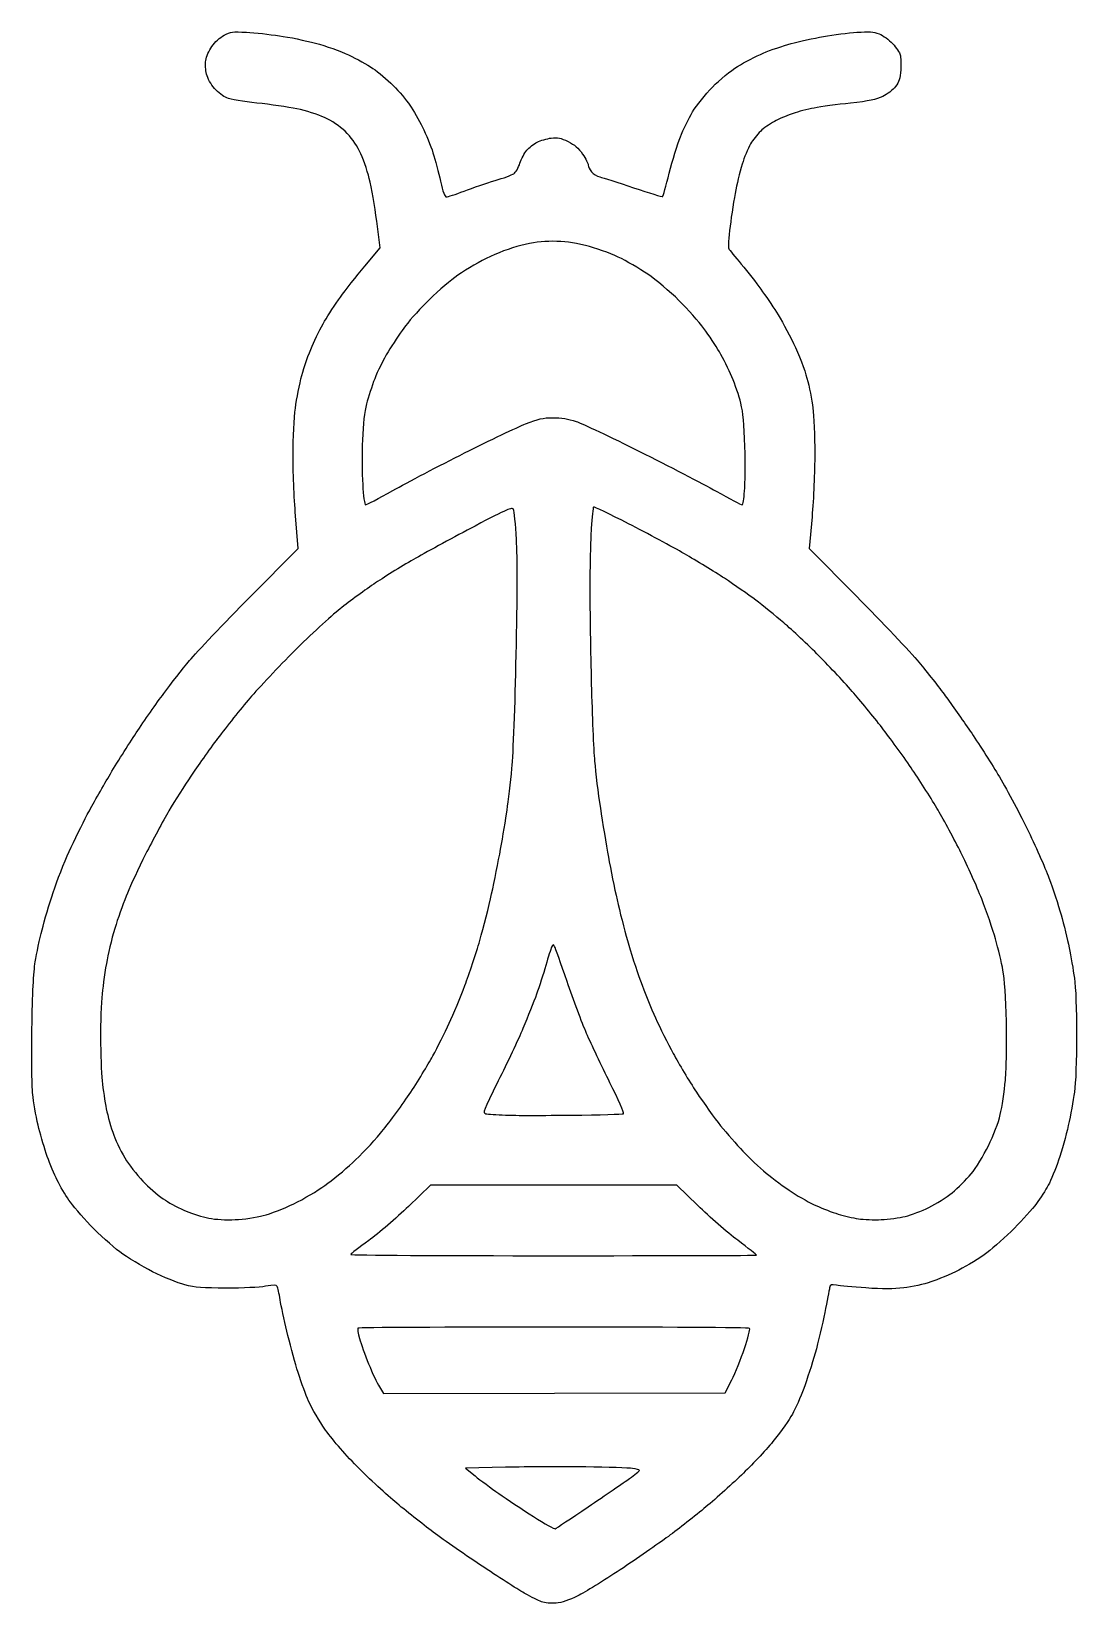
# Model space of a CAD drawing. Extents: x 0 to 49.8, y 0 to 74.9.
import ezdxf

# ---------------------------------------------------------------- set-up
doc = ezdxf.new("R2010")
doc.units = 0
doc.layers.add('Layer_1', color=7, linetype='CONTINUOUS')

msp = doc.modelspace()

# ---------------------------------------------------------------- linework, layer by layer
at = {"layer": 'Layer_1', "color": 7}
for points in [[(15.874104, 63.725456), (16.601446, 64.59461), (16.441339, 65.866129)], [(10.412328, 47.96075), (12.693506, 50.267037), (12.572823, 51.828629)], [(37.189475, 51.782964), (37.055135, 50.266203), (39.303086, 47.998559)], [(28.205041, 23.332772), (28.205041, 23.332472)], [(31.748675, 18.953321), (30.744234, 19.928091), (24.876759, 19.928091), (19.009284, 19.928091), (17.958997, 18.915091)], [(16.567597, 10.31397), (16.771713, 9.98892), (24.91051, 10.00812), (33.049305, 10.02732), (33.361515, 10.64161)], [(22.582111, 6.480749), (20.670796, 6.434249), (21.129511, 6.068679)], [(24.294407, 0.074668), (24.294456, 0.074538)]]:
    msp.add_lwpolyline(points, dxfattribs=at)
for points in [[(17.21285, 53.034338)], [(11.034969, 18.473471)], [(41.637086, 18.440161)], [(34.546945, 16.591421)], [(26.519421, 4.598049)]]:
    msp.add_lwpolyline(points, close=True, dxfattribs=at)
for points in [[(8.295523, 73.528838), (8.323153, 73.701629), (8.452608, 74.000915), (8.5832, 74.19392)], [(8.5832, 74.19392), (8.724526, 74.402785), (8.959909, 74.619258), (9.164679, 74.728681)], [(9.164679, 74.728681), (9.479867, 74.897109), (9.569617, 74.908982), (10.235015, 74.870269)], [(10.235015, 74.870269), (10.63448, 74.847029), (11.339755, 74.772889), (11.802293, 74.705509)], [(11.802293, 74.705509), (12.264831, 74.638129), (13.038914, 74.479419), (13.522477, 74.352812)], [(13.522477, 74.352812), (14.006039, 74.226206), (14.715534, 73.974411), (15.09913, 73.793267)], [(34.867745, 73.876898), (35.216915, 74.024472), (35.812235, 74.228822), (36.190675, 74.33101)], [(36.190675, 74.33101), (36.569115, 74.433198), (37.266555, 74.58464), (37.740546, 74.667548)], [(37.740546, 74.667548), (38.214536, 74.750458), (38.927526, 74.841149), (39.324956, 74.869085)], [(39.324956, 74.869085), (39.909956, 74.910205), (40.112306, 74.895155), (40.387556, 74.790035)], [(40.387556, 74.790035), (40.579556, 74.716705), (40.862146, 74.514161), (41.036796, 74.324694)], [(41.036796, 74.324694), (41.206886, 74.14017), (41.368266, 73.900656), (41.395426, 73.792441)], [(8.331633, 72.871751), (8.284143, 73.060359), (8.267893, 73.356048), (8.295523, 73.528838)], [(15.09913, 73.793267), (15.482725, 73.612124), (16.00542, 73.322093), (16.260673, 73.148754)], [(33.644505, 73.243888), (33.968115, 73.444469), (34.518575, 73.729323), (34.867745, 73.876898)], [(41.395426, 73.792441), (41.422626, 73.684227), (41.431726, 73.363465), (41.415626, 73.079639)], [(8.713628, 72.192958), (8.540271, 72.3899), (8.382265, 72.670673), (8.331633, 72.871751)], [(16.260673, 73.148754), (16.515926, 72.975415), (16.950405, 72.607957), (17.226181, 72.33218)], [(32.444495, 72.259203), (32.780885, 72.600199), (33.320895, 73.043307), (33.644505, 73.243888)], [(41.415626, 73.079639), (41.391826, 72.657477), (41.347126, 72.511972), (41.170066, 72.279878)], [(9.297219, 71.742007), (9.138848, 71.805297), (8.876232, 72.008229), (8.713628, 72.192958)], [(17.226181, 72.33218), (17.501958, 72.056404), (17.860518, 71.634908), (18.022982, 71.395524)], [(31.501424, 71.077599), (31.683724, 71.386486), (32.108105, 71.918207), (32.444495, 72.259203)], [(41.170066, 72.279878), (41.050526, 72.123141), (40.777456, 71.911368), (40.559936, 71.806695)], [(10.731955, 71.498978), (10.101221, 71.569348), (9.455589, 71.678713), (9.297219, 71.742007)], [(12.638727, 71.218577), (12.220736, 71.302427), (11.362689, 71.428606), (10.731955, 71.498978)], [(13.956199, 70.80855), (13.64958, 70.950216), (13.056718, 71.134728), (12.638727, 71.218577)], [(18.022982, 71.395524), (18.185446, 71.15614), (18.45654, 70.68505), (18.625412, 70.348659)], [(37.292365, 71.260243), (36.968095, 71.198733), (36.517975, 71.084816), (36.292095, 71.007103)], [(39.024076, 71.494656), (38.395906, 71.427246), (37.616646, 71.321756), (37.292365, 71.260243)], [(40.559936, 71.806695), (40.255506, 71.660205), (39.907116, 71.589422), (39.024076, 71.494656)], [(14.937963, 70.149713), (14.682336, 70.391473), (14.292086, 70.65336), (13.956199, 70.80855)], [(30.914354, 69.881924), (31.054944, 70.230659), (31.319134, 70.768713), (31.501424, 71.077599)], [(35.484575, 70.664713), (35.266315, 70.554113), (34.960015, 70.351745), (34.803925, 70.215008)], [(36.292095, 71.007103), (36.066215, 70.929393), (35.702825, 70.775314), (35.484575, 70.664713)], [(15.628138, 69.207576), (15.453773, 69.562256), (15.216181, 69.886584), (14.937963, 70.149713)], [(18.625412, 70.348659), (18.794284, 70.012268), (19.0185, 69.461809), (19.123669, 69.125417)], [(24.087783, 69.629933), (24.253565, 69.714513), (24.557629, 69.803654), (24.763479, 69.828034)], [(24.763479, 69.828034), (25.072622, 69.864644), (25.211862, 69.836134), (25.563621, 69.664004)], [(30.382554, 68.157739), (30.534454, 68.757306), (30.773764, 69.533189), (30.914354, 69.881924)], [(34.803925, 70.215008), (34.647825, 70.078271), (34.424155, 69.815377), (34.306885, 69.630799)], [(16.087635, 67.902176), (15.981156, 68.322665), (15.774382, 68.910095), (15.628138, 69.207576)], [(19.123669, 69.125417), (19.228839, 68.789026), (19.390565, 68.178361), (19.483062, 67.768384)], [(23.270012, 68.627955), (23.340802, 68.841096), (23.485946, 69.119136), (23.592545, 69.245821)], [(23.592545, 69.245821), (23.699144, 69.372507), (23.922001, 69.545357), (24.087783, 69.629933)], [(25.563621, 69.664004), (25.88171, 69.508377), (26.056548, 69.356071), (26.254456, 69.062194)], [(26.254456, 69.062194), (26.400187, 68.845796), (26.519422, 68.612717), (26.519422, 68.54424)], [(34.306885, 69.630799), (34.189605, 69.446222), (34.007675, 69.033377), (33.902595, 68.713368)], [(22.971511, 68.129179), (23.064891, 68.190369), (23.199218, 68.414814), (23.270012, 68.627955)], [(26.519422, 68.54424), (26.519422, 68.47576), (26.588652, 68.331731), (26.673259, 68.224166)], [(26.673259, 68.224166), (26.757869, 68.116602), (26.938488, 68.004673), (27.074635, 67.975435)], [(33.902595, 68.713368), (33.797515, 68.393358), (33.642745, 67.787496), (33.558655, 67.367006)], [(16.441339, 65.866129), (16.353279, 66.565466), (16.194113, 67.481686), (16.087635, 67.902176)], [(19.483062, 67.768384), (19.597254, 67.262246), (19.685459, 67.022971), (19.757846, 67.022971)], [(20.611663, 67.303378), (21.022627, 67.457602), (21.683513, 67.681469), (22.080298, 67.800859)], [(22.080298, 67.800859), (22.477083, 67.920249), (22.878129, 68.067993), (22.971511, 68.129179)], [(27.074635, 67.975435), (27.210781, 67.946195), (27.934764, 67.716124), (28.683484, 67.46416)], [(28.683484, 67.46416), (29.432204, 67.212195), (30.058654, 67.019897), (30.075584, 67.036831)], [(30.075584, 67.036831), (30.092484, 67.053761), (30.230654, 67.558172), (30.382554, 68.157739)], [(19.757846, 67.022971), (19.816486, 67.022971), (20.200699, 67.149154), (20.611663, 67.303378)], [(33.558655, 67.367006), (33.474555, 66.946517), (33.351695, 66.162489), (33.285605, 65.624723)], [(33.285605, 65.624723), (33.219505, 65.086958), (33.190905, 64.605306), (33.221905, 64.554387)], [(23.30839, 64.706242), (22.798243, 64.578019), (22.195334, 64.350969), (21.654328, 64.083335)], [(24.837442, 64.908602), (24.307842, 64.908143), (23.893738, 64.853362), (23.30839, 64.706242)], [(26.400171, 64.702547), (25.785686, 64.854362), (25.37102, 64.909038), (24.837442, 64.908602)], [(27.945262, 64.160203), (27.555498, 64.344836), (26.860206, 64.588891), (26.400171, 64.702547)], [(33.221905, 64.554387), (33.253005, 64.503467), (33.522085, 64.169375), (33.819975, 63.811959)], [(14.709783, 62.245867), (14.950122, 62.581607), (15.474066, 63.247422), (15.874104, 63.725456)], [(21.654328, 64.083335), (21.186108, 63.851708), (20.515236, 63.449536), (20.163502, 63.18962)], [(29.364184, 63.340372), (28.973544, 63.606645), (28.335024, 63.97557), (27.945262, 64.160203)], [(33.819975, 63.811959), (34.117855, 63.454543), (34.536865, 62.921286), (34.751095, 62.626944)], [(20.163502, 63.18962), (19.811768, 62.929703), (19.197151, 62.386265), (18.797686, 61.981979)], [(30.844764, 62.091712), (30.421084, 62.512201), (29.754824, 63.074098), (29.364184, 63.340372)], [(13.958315, 61.099078), (14.131284, 61.394072), (14.469445, 61.910128), (14.709783, 62.245867)], [(34.751095, 62.626944), (34.965335, 62.332601), (35.302265, 61.840594), (35.499845, 61.533596)], [(18.797686, 61.981979), (18.398221, 61.577694), (17.91657, 61.032923), (17.72735, 60.771377)], [(32.038595, 60.753791), (31.805665, 61.069158), (31.268444, 61.671222), (30.844764, 62.091712)], [(35.499845, 61.533596), (35.697415, 61.226597), (36.061555, 60.555726), (36.309045, 60.042769)], [(13.359387, 59.905508), (13.515828, 60.266977), (13.785346, 60.804084), (13.958315, 61.099078)], [(17.72735, 60.771377), (17.538129, 60.509832), (17.204171, 60.000581), (16.985219, 59.63971)], [(32.781305, 59.635577), (32.605745, 59.935227), (32.271525, 60.438423), (32.038595, 60.753791)], [(36.309045, 60.042769), (36.556525, 59.529813), (36.844875, 58.783288), (36.949805, 58.383823)], [(12.874943, 58.514145), (12.984946, 58.917926), (13.202945, 59.54404), (13.359387, 59.905508)], [(16.985219, 59.63971), (16.766267, 59.27884), (16.4791, 58.703466), (16.347071, 58.361102)], [(33.370625, 58.450562), (33.222055, 58.802671), (32.956865, 59.335928), (32.781305, 59.635577)], [(12.565031, 56.954235), (12.625481, 57.408405), (12.764941, 58.110364), (12.874943, 58.514145)], [(33.794875, 57.198744), (33.710075, 57.535135), (33.519185, 58.098453), (33.370625, 58.450562)], [(16.347071, 58.361102), (16.215042, 58.018738), (16.038838, 57.479534), (15.955507, 57.162872)], [(36.949805, 58.383823), (37.054745, 57.984358), (37.180255, 57.34789), (37.228725, 56.96945)], [(12.453631, 54.759348), (12.454449, 55.512366), (12.504581, 56.500066), (12.565031, 56.954235)], [(15.955507, 57.162872), (15.852647, 56.771995), (15.790344, 56.218892), (15.761474, 55.440334)], [(33.990095, 55.123399), (33.958995, 56.230167), (33.911395, 56.736278), (33.794875, 57.198744)], [(37.228725, 56.96945), (37.277225, 56.59101), (37.318425, 55.610505), (37.320325, 54.790551)], [(20.632569, 54.821983), (21.830964, 55.425502), (23.138303, 56.049453), (23.537768, 56.20854)], [(23.537768, 56.20854), (24.146092, 56.450807), (24.357207, 56.49828), (24.837462, 56.500805)], [(24.837462, 56.500805), (25.244238, 56.502905), (25.566368, 56.451405), (25.946026, 56.323427)], [(25.946026, 56.323427), (26.240369, 56.224207), (27.599314, 55.582242), (28.965904, 54.896829)], [(12.572823, 51.828629), (12.506443, 52.687505), (12.45281, 54.006328), (12.453631, 54.759348)], [(15.761474, 55.440334), (15.738084, 54.8096), (15.744254, 53.854897), (15.775194, 53.318773)], [(17.212867, 53.034338), (17.895308, 53.414023), (19.434174, 54.218463), (20.632569, 54.821983)], [(28.965904, 54.896829), (30.332494, 54.211415), (31.976505, 53.356633), (32.619275, 52.997312)], [(33.976395, 53.001838), (34.006495, 53.363649), (34.012695, 54.318351), (33.990095, 55.123399)], [(37.320325, 54.790551), (37.322325, 53.962678), (37.264125, 52.625237), (37.189475, 51.782964)], [(15.775194, 53.318773), (15.806124, 52.782649), (15.863074, 52.344002), (15.901741, 52.344002)], [(15.901741, 52.344002), (15.940411, 52.344002), (16.530409, 52.654654), (17.21285, 53.034338)], [(32.619275, 52.997312), (33.262035, 52.637992), (33.818005, 52.344002), (33.854765, 52.344002)], [(33.854765, 52.344002), (33.891565, 52.344002), (33.946265, 52.640029), (33.976395, 53.001838)], [(22.957021, 52.133213), (22.892641, 52.248248), (22.677319, 52.154793), (21.127579, 51.339221)], [(23.103852, 50.701705), (23.063222, 51.417325), (22.997152, 52.061504), (22.957021, 52.133213)], [(26.776282, 52.244035), (26.753972, 52.221725), (26.705542, 51.762036), (26.668648, 51.2225)], [(28.445664, 51.446133), (27.549812, 51.907287), (26.79859, 52.266343), (26.776282, 52.244035)], [(21.127579, 51.339221), (20.161516, 50.830816), (18.895351, 50.142728), (18.313879, 49.810137)], [(26.668648, 51.2225), (26.631758, 50.682965), (26.601328, 49.398636), (26.601028, 48.368436)], [(31.106594, 50.015174), (30.538934, 50.341047), (29.341514, 50.984979), (28.445664, 51.446133)], [(23.090172, 45.195683), (23.148882, 48.015487), (23.153382, 49.829168), (23.103852, 50.701705)], [(18.313879, 49.810137), (17.732406, 49.477546), (16.867578, 48.946308), (16.392037, 48.629609)], [(33.015695, 48.847905), (32.533355, 49.16403), (31.674254, 49.689301), (31.106594, 50.015174)], [(34.506515, 47.810316), (34.168905, 48.064866), (33.498035, 48.531781), (33.015695, 48.847905)], [(7.525068, 44.928164), (7.858413, 45.327629), (9.15768, 46.692292), (10.412328, 47.96075)], [(16.392037, 48.629609), (15.916496, 48.31291), (15.153714, 47.755392), (14.696965, 47.390678)], [(26.601028, 48.368436), (26.600722, 47.338237), (26.631958, 45.286266), (26.670428, 43.8085)], [(39.303086, 47.998559), (40.539466, 46.751355), (41.879436, 45.335273), (42.280806, 44.85171)], [(14.696965, 47.390678), (14.240216, 47.025966), (13.261855, 46.124863), (12.52283, 45.388229)], [(35.849065, 46.72144), (35.448275, 47.065772), (34.844135, 47.555766), (34.506515, 47.810316)], [(37.522646, 45.148575), (37.002965, 45.669318), (36.249845, 46.377107), (35.849065, 46.72144)], [(12.52283, 45.388229), (11.783804, 44.651595), (10.82523, 43.63605), (10.392665, 43.131462)], [(22.888313, 39.788675), (22.953693, 40.476165), (23.040105, 42.790903), (23.090172, 45.195683)], [(39.183786, 43.36915), (38.789846, 43.827091), (38.042336, 44.627832), (37.522646, 45.148575)], [(6.295465, 43.360885), (6.638403, 43.823424), (7.191725, 44.528699), (7.525068, 44.928164)], [(42.280806, 44.85171), (42.682176, 44.368147), (43.250308, 43.64567), (43.543328, 43.246205)], [(26.670428, 43.8085), (26.708898, 42.330732), (26.778709, 40.679355), (26.825568, 40.138775)], [(4.984696, 41.487796), (5.362681, 42.055456), (5.952528, 42.898346), (6.295465, 43.360885)], [(10.392665, 43.131462), (9.9601, 42.626874), (9.271093, 41.766783), (8.86154, 41.220146)], [(40.601836, 41.629224), (40.215846, 42.128241), (39.577726, 42.911209), (39.183786, 43.36915)], [(43.543328, 43.246205), (43.836338, 42.84674), (44.370308, 42.089859), (44.729928, 41.564247)], [(3.686779, 39.423575), (4.022647, 39.991235), (4.60671, 40.920135), (4.984696, 41.487796)], [(8.86154, 41.220146), (8.451985, 40.673505), (7.876706, 39.865025), (7.583142, 39.423505)], [(41.985176, 39.709545), (41.610326, 40.266345), (40.987816, 41.130205), (40.601836, 41.629224)], [(44.729928, 41.564247), (45.089538, 41.038635), (45.684408, 40.109735), (46.051868, 39.500025)], [(22.65643, 37.800905), (22.72109, 38.233015), (22.82544, 39.127515), (22.888313, 39.788675)], [(26.825568, 40.138775), (26.872428, 39.598195), (26.99659, 38.588235), (27.101485, 37.894425)], [(2.646783, 37.586655), (2.882912, 38.029295), (3.35091, 38.855915), (3.686779, 39.423575)], [(7.583142, 39.423505), (7.289578, 38.981995), (6.819977, 38.233155), (6.539585, 37.759425)], [(43.195527, 37.801225), (42.904687, 38.294005), (42.360026, 39.152745), (41.985176, 39.709545)], [(46.051868, 39.500025), (46.419318, 38.890315), (47.039938, 37.737795), (47.431008, 36.938864)], [(1.785669, 35.828244), (2.023153, 36.352714), (2.410654, 37.144004), (2.646783, 37.586655)], [(6.539585, 37.759425), (6.259194, 37.285694), (5.758868, 36.356794), (5.427752, 35.695204)], [(22.34632, 35.944914), (22.452219, 36.533604), (22.591768, 37.368794), (22.65643, 37.800905)], [(27.101485, 37.894425), (27.206381, 37.200624), (27.379498, 36.151304), (27.486189, 35.562624)], [(44.287838, 35.775224), (43.977918, 36.396744), (43.486378, 37.308444), (43.195527, 37.801225)], [(47.431008, 36.938864), (47.822088, 36.139934), (48.295478, 35.073424), (48.482988, 34.568834)], [(1.021908, 33.880764), (1.204493, 34.427394), (1.548185, 35.303764), (1.785669, 35.828244)], [(5.427752, 35.695204), (5.096635, 35.033614), (4.705195, 34.199884), (4.557886, 33.842464)], [(21.921024, 33.804244), (22.049038, 34.392924), (22.240422, 35.356234), (22.34632, 35.944914)], [(27.486189, 35.562624), (27.592881, 34.973934), (27.778904, 34.055864), (27.899574, 33.522464)], [(45.276598, 33.569364), (45.042708, 34.161074), (44.597768, 35.153714), (44.287838, 35.775224)], [(48.482988, 34.568834), (48.670488, 34.064244), (48.930808, 33.272964), (49.061469, 32.810424)], [(0.490406, 32.098044), (0.600147, 32.531904), (0.839323, 33.334124), (1.021908, 33.880764)], [(4.557886, 33.842464), (4.410577, 33.485054), (4.168143, 32.814184), (4.019144, 32.351644)], [(21.356754, 31.587113), (21.539089, 32.217854), (21.79301, 33.215554), (21.921024, 33.804244)], [(27.899574, 33.522464), (28.020244, 32.989054), (28.241634, 32.117304), (28.391564, 31.585223)], [(45.937108, 31.658043), (45.807718, 32.117564), (45.510488, 32.977654), (45.276598, 33.569364)], [(4.019144, 32.351644), (3.870145, 31.889104), (3.677441, 31.132223), (3.590913, 30.669683)], [(49.061469, 32.810424), (49.192129, 32.347884), (49.365269, 31.642603), (49.446209, 31.243143)], [(0.169761, 30.568993), (0.236371, 30.976123), (0.380665, 31.664193), (0.490406, 32.098044)], [(20.646717, 29.437753), (20.854903, 29.989173), (21.17442, 30.956383), (21.356754, 31.587113)], [(28.391564, 31.585223), (28.541484, 31.053153), (28.819634, 30.188883), (29.009674, 29.664623)], [(46.292418, 30.172713), (46.226418, 30.530133), (46.066508, 31.198533), (45.937108, 31.658043)], [(24.780585, 31.274423), (24.739145, 31.194123), (24.613094, 30.801573), (24.500467, 30.402113)], [(24.919378, 31.307023), (24.865908, 31.402523), (24.844068, 31.397423), (24.780585, 31.274423)], [(25.514603, 29.631953), (25.222127, 30.490883), (24.954275, 31.244663), (24.919378, 31.307023)], [(49.446209, 31.243143), (49.527109, 30.843683), (49.639589, 30.190013), (49.696079, 29.790543)], [(0.011068, 27.366323), (0.037368, 29.089543), (0.085008, 30.050983), (0.169761, 30.568993)], [(3.590913, 30.669683), (3.504383, 30.207143), (3.398542, 29.472423), (3.355707, 29.036963)], [(24.500467, 30.402113), (24.387839, 30.002643), (24.189985, 29.383383), (24.060791, 29.025963)], [(46.452898, 27.721803), (46.427298, 28.861093), (46.368398, 29.761643), (46.292418, 30.172713)], [(19.89661, 27.641123), (20.100982, 28.077853), (20.438531, 28.886343), (20.646717, 29.437753)], [(26.445511, 27.152833), (26.225989, 27.657423), (25.807079, 28.773023), (25.514603, 29.631953)], [(29.009674, 29.664623), (29.199704, 29.140373), (29.524074, 28.343553), (29.730494, 27.893913)], [(49.696079, 29.790543), (49.760779, 29.332943), (49.798769, 28.328853), (49.798769, 27.076473)], [(3.355707, 29.036963), (3.312877, 28.601513), (3.278427, 27.655413), (3.279147, 26.934523)], [(24.060791, 29.025963), (23.931596, 28.668543), (23.640494, 27.936823), (23.413897, 27.399923)], [(29.730494, 27.893913), (29.936914, 27.444273), (30.317774, 26.680743), (30.576854, 26.197173)], [(0.064508, 24.120992), (0.003508, 24.645682), (-0.014112, 25.716012), (0.011068, 27.366323)], [(19.115443, 26.082533), (19.340712, 26.503013), (19.692237, 27.204383), (19.89661, 27.641123)], [(23.413897, 27.399923), (23.1873, 26.863013), (22.658168, 25.736912), (22.238049, 24.897472)], [(27.559804, 24.805542), (27.166465, 25.591962), (26.665033, 26.648243), (26.445511, 27.152833)], [(46.405798, 24.930942), (46.458398, 25.526272), (46.477198, 26.638503), (46.452898, 27.721803)], [(49.798769, 27.076473), (49.798769, 25.847652), (49.760269, 24.811402), (49.697839, 24.362412)], [(3.279147, 26.934523), (3.279874, 26.213633), (3.314337, 25.296972), (3.355727, 24.897512)], [(17.99201, 24.247662), (18.384629, 24.836352), (18.890174, 25.662042), (19.115443, 26.082533)], [(30.576854, 26.197173), (30.835934, 25.713612), (31.331894, 24.887922), (31.678984, 24.362312)], [(3.355727, 24.897512), (3.397117, 24.498042), (3.486427, 23.895982), (3.554193, 23.559592)], [(22.238049, 24.897472), (21.506921, 23.436612), (21.481552, 23.369512), (21.645891, 23.331472)], [(28.205041, 23.332472), (28.243501, 23.356272), (27.953142, 24.019122), (27.559804, 24.805542)], [(46.164658, 23.291642), (46.249158, 23.648872), (46.357668, 24.386552), (46.405798, 24.930942)], [(0.339684, 22.629302), (0.238396, 23.019142), (0.114567, 23.690402), (0.064508, 24.120992)], [(16.620792, 22.396312), (16.982344, 22.825872), (17.599391, 23.658982), (17.99201, 24.247662)], [(31.678984, 24.362312), (32.026085, 23.836702), (32.546435, 23.114222), (32.835325, 22.756812)], [(49.697839, 24.362412), (49.642339, 23.962942), (49.510659, 23.244482), (49.405229, 22.765832)], [(3.554193, 23.559592), (3.621963, 23.223202), (3.780434, 22.662862), (3.906361, 22.314392)], [(21.645891, 23.331472), (21.740321, 23.309572), (22.161621, 23.279072), (22.582111, 23.263672)], [(22.582111, 23.263672), (23.0026, 23.248272), (24.424044, 23.247672), (25.740876, 23.262672)], [(25.740876, 23.262672), (27.057709, 23.277472), (28.166583, 23.308972), (28.205041, 23.332772)], [(45.595458, 21.801152), (45.839558, 22.295122), (46.074428, 22.910142), (46.164658, 23.291642)], [(0.743237, 21.287482), (0.622571, 21.635642), (0.440972, 22.239462), (0.339684, 22.629302)], [(32.835325, 22.756812), (33.124205, 22.399392), (33.600585, 21.854262), (33.893935, 21.545412)], [(49.405229, 22.765832), (49.299809, 22.287182), (49.092839, 21.547502), (48.945288, 21.122102)], [(3.906361, 22.314392), (4.032287, 21.965932), (4.308311, 21.415822), (4.519748, 21.091932)], [(15.290115, 20.994342), (15.660437, 21.335862), (16.259242, 21.966742), (16.620792, 22.396312)], [(44.773498, 20.465232), (44.997008, 20.737452), (45.366888, 21.338612), (45.595458, 21.801152)], [(1.21326, 20.157511), (1.075413, 20.430832), (0.863903, 20.939322), (0.743237, 21.287482)], [(4.519748, 21.091932), (4.731184, 20.768042), (5.13171, 20.277842), (5.409807, 20.002601)], [(13.974073, 19.910501), (14.327574, 20.165092), (14.919794, 20.652822), (15.290115, 20.994342)], [(33.893935, 21.545412), (34.187285, 21.236562), (34.686445, 20.768052), (35.003185, 20.504292)], [(48.945288, 21.122102), (48.797738, 20.696702), (48.576338, 20.159421), (48.453288, 19.928151)], [(35.003185, 20.504292), (35.319925, 20.240532), (35.876515, 19.831131), (36.240055, 19.594511)], [(43.872168, 19.567821), (44.144388, 19.789181), (44.549988, 20.193012), (44.773498, 20.465232)], [(1.764469, 19.217461), (1.59915, 19.461171), (1.351106, 19.884201), (1.21326, 20.157511)], [(5.409807, 20.002601), (5.687903, 19.727351), (6.11942, 19.368431), (6.368732, 19.205001)], [(12.487573, 19.039041), (12.951647, 19.263751), (13.620572, 19.655901), (13.974073, 19.910501)], [(36.240055, 19.594511), (36.603595, 19.357891), (37.131355, 19.060961), (37.412835, 18.934671)], [(42.765596, 18.865321), (43.101987, 19.030341), (43.599948, 19.346471), (43.872168, 19.567821)], [(48.453288, 19.928151), (48.330228, 19.696891), (48.074878, 19.301241), (47.885848, 19.048951)], [(2.801414, 18.007161), (2.396413, 18.429111), (1.929787, 18.973751), (1.764469, 19.217461)], [(6.368732, 19.205001), (6.618044, 19.041571), (7.064508, 18.805981), (7.360874, 18.681461)], [(11.034973, 18.473441), (11.369829, 18.559841), (12.023499, 18.814341), (12.487573, 19.039041)], [(17.958997, 18.915091), (17.38134, 18.357951), (16.527299, 17.626871), (16.061127, 17.290481)], [(33.650025, 17.298551), (33.156725, 17.672551), (32.301115, 18.417201), (31.748675, 18.953321)], [(37.412835, 18.934671), (37.694326, 18.808371), (38.153766, 18.635741), (38.433806, 18.551051)], [(41.637076, 18.440141), (41.921376, 18.508941), (42.429206, 18.700301), (42.765596, 18.865321)], [(47.885848, 19.048951), (47.696818, 18.796661), (47.224298, 18.268881), (46.835818, 17.876121)], [(4.191443, 16.749741), (3.831929, 17.019361), (3.206416, 17.585201), (2.801414, 18.007161)], [(7.360874, 18.681461), (7.65724, 18.556941), (8.141331, 18.408801), (8.436631, 18.352251)], [(8.436631, 18.352251), (8.758868, 18.290551), (9.26394, 18.262851), (9.699842, 18.282951)], [(9.699842, 18.282951), (10.099307, 18.301351), (10.700114, 18.387091), (11.034969, 18.473471)], [(38.433806, 18.551051), (38.713856, 18.466351), (39.149406, 18.365031), (39.401696, 18.325891)], [(39.401696, 18.325891), (39.653996, 18.286791), (40.143866, 18.268291), (40.490296, 18.284891)], [(40.490296, 18.284891), (40.836736, 18.301491), (41.352796, 18.371291), (41.637086, 18.440161)], [(16.061127, 17.290481), (15.594956, 16.954081), (15.211494, 16.653051), (15.208988, 16.621521)], [(34.546945, 16.591371), (34.546945, 16.606371), (34.143335, 16.924561), (33.650025, 17.298551)], [(46.835818, 17.876121), (46.447328, 17.483351), (45.857748, 16.956451), (45.525638, 16.705231)], [(5.762536, 15.798151), (5.257949, 16.051891), (4.550957, 16.480111), (4.191443, 16.749741)], [(15.208988, 16.621521), (15.206488, 16.590021), (19.556498, 16.564221), (24.875689, 16.564221)], [(24.875689, 16.564221), (30.194874, 16.564221), (34.546945, 16.576421), (34.546945, 16.591421)], [(45.525638, 16.705231), (45.193538, 16.454011), (44.591478, 16.083141), (44.187718, 15.881081)], [(7.291588, 15.179211), (6.955196, 15.265911), (6.267123, 15.544411), (5.762536, 15.798151)], [(44.187718, 15.881081), (43.783968, 15.679021), (43.184147, 15.423601), (42.854777, 15.313461)], [(9.279356, 15.018261), (8.14605, 15.021261), (7.79528, 15.049461), (7.291588, 15.179211)], [(11.144592, 15.106861), (10.872285, 15.055661), (10.045544, 15.016361), (9.279356, 15.018261)], [(11.694853, 15.099861), (11.645443, 15.179761), (11.539647, 15.181161), (11.144592, 15.106861)], [(11.841704, 14.463721), (11.794584, 14.759161), (11.728499, 15.045421), (11.694853, 15.099861)], [(38.029416, 15.025481), (38.006316, 14.925681), (37.901846, 14.39683), (37.797176, 13.85019)], [(38.354226, 15.159361), (38.101106, 15.201861), (38.066926, 15.187761), (38.029416, 15.025481)], [(39.756066, 15.028581), (39.140636, 15.074381), (38.509816, 15.133211), (38.354226, 15.159361)], [(41.565466, 15.029271), (41.065576, 14.968471), (40.566196, 14.968271), (39.756066, 15.028581)], [(42.854777, 15.313461), (42.525406, 15.203331), (41.945226, 15.075451), (41.565466, 15.029271)], [(12.154019, 12.9709), (12.029369, 13.49652), (11.888827, 14.16828), (11.841704, 14.463721)], [(37.797176, 13.85019), (37.692516, 13.30356), (37.487026, 12.43599), (37.340545, 11.92227)], [(12.643071, 11.17217), (12.498743, 11.63586), (12.278669, 12.44529), (12.154019, 12.9709)], [(15.547769, 13.1103), (15.519349, 13.0819), (15.553669, 12.86049), (15.624099, 12.61832)], [(24.875689, 13.162), (19.773751, 13.162), (15.576187, 13.1387), (15.547769, 13.1103)], [(34.213775, 13.1002), (34.179775, 13.1342), (29.977624, 13.162), (24.875689, 13.162)], [(33.974675, 12.14705), (34.140195, 12.63727), (34.247785, 13.06619), (34.213775, 13.1002)], [(15.624099, 12.61832), (15.694499, 12.37615), (15.88966, 11.83174), (16.05779, 11.40852)], [(33.361515, 10.64161), (33.533235, 10.97939), (33.809155, 11.65684), (33.974675, 12.14705)], [(16.05779, 11.40852), (16.22592, 10.9853), (16.455332, 10.49275), (16.567597, 10.31397)], [(37.340545, 11.92227), (37.194055, 11.40855), (36.949455, 10.65166), (36.796985, 10.24031)], [(13.138969, 9.76291), (13.010554, 10.07432), (12.7874, 10.70849), (12.643071, 11.17217)], [(13.877868, 8.437509), (13.599888, 8.85507), (13.267383, 9.4515), (13.138969, 9.76291)], [(36.796985, 10.24031), (36.644515, 9.82896), (36.399285, 9.27428), (36.252045, 9.0077)], [(36.252045, 9.0077), (36.104805, 8.74111), (35.716825, 8.190649), (35.389885, 7.784449)], [(15.386368, 6.644579), (14.754954, 7.295289), (14.196016, 7.959619), (13.877868, 8.437509)], [(35.389885, 7.784449), (35.062945, 7.378259), (34.401035, 6.664039), (33.918985, 6.197309)], [(17.302639, 4.845169), (16.800384, 5.266289), (15.938063, 6.076019), (15.386368, 6.644579)], [(21.129511, 6.068679), (21.381805, 5.867619), (21.894747, 5.489179), (22.269381, 5.227699)], [(26.404742, 6.496249), (25.353517, 6.513249), (23.633334, 6.506249), (22.582111, 6.480749)], [(28.640984, 6.425949), (28.462274, 6.447549), (27.455965, 6.479249), (26.404742, 6.496249)], [(28.486044, 5.942769), (28.747724, 6.128959), (28.962754, 6.304989), (28.963874, 6.333949)], [(28.963874, 6.333949), (28.964874, 6.362949), (28.819684, 6.404349), (28.640984, 6.425949)], [(33.918985, 6.197309), (33.436935, 5.730579), (32.632735, 5.008109), (32.131865, 4.591809)], [(26.519421, 4.597999), (27.339375, 5.151439), (28.224354, 5.756589), (28.486044, 5.942769)], [(19.137501, 3.390009), (18.630581, 3.769229), (17.804893, 4.424059), (17.302639, 4.845169)], [(22.269381, 5.227699), (22.644017, 4.966229), (23.383696, 4.473089), (23.913112, 4.131829)], [(24.952141, 3.551579), (24.994191, 3.573679), (25.699465, 4.044609), (26.519421, 4.598049)], [(32.131865, 4.591809), (31.631004, 4.175509), (30.825564, 3.542959), (30.342004, 3.186139)], [(23.913112, 4.131829), (24.44253, 3.790569), (24.910092, 3.529459), (24.952141, 3.551579)], [(21.550001, 1.712698), (20.730046, 2.255998), (19.644421, 3.010789), (19.137501, 3.390009)], [(30.342004, 3.186139), (29.858434, 2.829308), (28.826324, 2.113768), (28.048424, 1.596028)], [(23.52993, 0.451208), (23.260923, 0.601718), (22.369955, 1.169388), (21.550001, 1.712698)], [(28.048424, 1.596028), (27.270518, 1.078288), (26.35822, 0.517088), (26.021094, 0.348898)], [(24.294456, 0.074538), (24.142973, 0.131138), (23.798936, 0.300688), (23.52993, 0.451208)], [(24.988983, 0.007368), (24.73709, -0.014132), (24.459923, 0.012368), (24.294407, 0.074668)], [(26.021094, 0.348898), (25.607676, 0.142658), (25.271688, 0.031478), (24.988983, 0.007368)]]:
    msp.add_open_spline(points, degree=3, dxfattribs=at)

doc.saveas('drawing.dxf')
